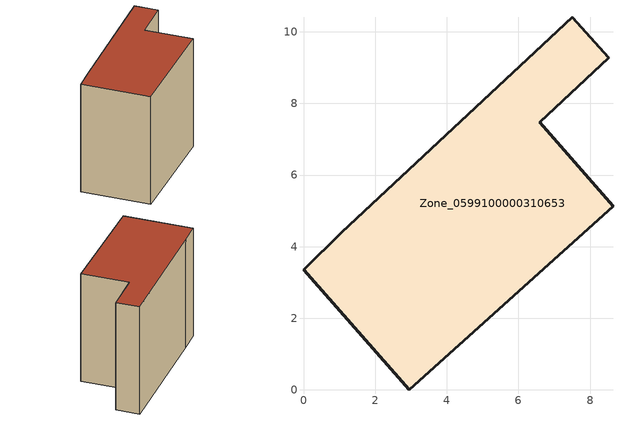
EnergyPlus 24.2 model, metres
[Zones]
Zone_0599100000310653
 floor ground (C_G): 0,3.36 1.07,4.4 7.5,10.41 8.52,9.28 6.59,7.47 8.64,5.13 2.96,0 z0
 wall outside (C_F): 8.52,9.28 7.5,10.41 1.07,4.4 0,3.36 2.96,0 8.64,5.13 6.59,7.47 8.52,9.28 z0:7.35
 roof outside (C_R): 2.96,0 8.64,5.13 6.59,7.47 8.52,9.28 7.5,10.41 1.07,4.4 0,3.36 z7.35
[BUILDING]
Pand.0599100000310653: North Axis=0; Terrain=City; Loads Convergence Tolerance Value=0.04; Temperature Convergence Tolerance Value=0.4; Solar Distribution=FullExterior; Maximum Number of Warmup Days=25; Minimum Number of Warmup Days=1
[Site:Location]
Rotterdam.The.Hague.AP_ZH_NLD Design_Conditions: Latitude=51.96; Longitude=4.45; Time Zone=1; Elevation=-4.5
[SITE:GROUNDTEMPERATURE:BUILDINGSURFACE]
18, 18, 18, 18, 18, 18, 18, 18, 18, 18, 18, 18
[MATERIAL] Thermal Absorptance=0.9; Solar Absorptance=0.7; Visible Absorptance=0.7
Name | Roughness | Thickness | Conductivity | Density | Specific Heat
G.TI.1946 | MediumSmooth | 0.15 | 1 | 540 | 1210
F.TI.1946 | Rough | 0.3 | 0.857143 | 1920 | 840
R.TI.1946 | MediumRough | 0.2 | 0.1 | 1500 | 1000
[CONSTRUCTION]
C_G: G.TI.1946
C_F: F.TI.1946
C_R: R.TI.1946
[ZONE]
Zone_0599100000310653: Type=1; Multiplier=1; Ceiling Height=Autocalculate; Volume=Autocalculate; Floor Area=autocalculate; Part of Total Floor Area=Yes
[ZONEINFILTRATION:DESIGNFLOWRATE]
Infil_Zone_0599100000310653: Zone or ZoneList or Space or SpaceList=Zone_0599100000310653; Schedule=AlwaysOn; Design Flow Rate Calculation Method=Flow/Area; Flow Rate per Floor Area=0.003; Constant Term Coefficient=1; Temperature Term Coefficient=0; Velocity Term Coefficient=0; Velocity Squared Term Coefficient=0
[HVACTEMPLATE:ZONE:IDEALLOADSAIRSYSTEM]
Zone_0599100000310653: Maximum Heating Supply Air Temperature=50; Minimum Cooling Supply Air Temperature=13; Maximum Heating Supply Air Humidity Ratio=0.0156; Minimum Cooling Supply Air Humidity Ratio=0.0077; Heating Limit=NoLimit; Cooling Limit=NoLimit; Dehumidification Control Type=ConstantSensibleHeatRatio; Cooling Sensible Heat Ratio=0.7; Dehumidification Setpoint=60; Humidification Control Type=None; Humidification Setpoint=30; Outdoor Air Method=None; Outdoor Air Flow Rate per Person=0.00944; Outdoor Air Flow Rate per Zone Floor Area=0; Outdoor Air Flow Rate per Zone=0; Demand Controlled Ventilation Type=None; Outdoor Air Economizer Type=NoEconomizer; Heat Recovery Type=None; Sensible Heat Recovery Effectiveness=0.7; Latent Heat Recovery Effectiveness=0.65
[ZONECONTROL:THERMOSTAT]
ThermostatControl_Zone_0599100000310653: Zone or ZoneList=Zone_0599100000310653; Control Type Schedule=DualSetpointControlType; Control 1=Thermostat_Zone_0599100000310653; Temperature Difference Between Cutout And Setpoint=0
[THERMOSTATSETPOINT:DUALSETPOINT]
Thermostat_Zone_0599100000310653: Heating Setpoint Temperature Schedule=HeatingSetpoint_Zone_0599100000310653; Cooling Setpoint Temperature Schedule=CoolingSetpoint_Zone_0599100000310653
[SCHEDULE:COMPACT]
HeatingSetpoint_Zone_0599100000310653: Through: 12/31, For: AllDays, Until: 24:00, 21
CoolingSetpoint_Zone_0599100000310653: Through: 12/31, For: AllDays, Until: 24:00, 24
DualSetpointControlType: Through: 12/31, For: AllDays, Until: 24:00, 4
AlwaysOn: Through: 12/31, For: AllDays, Until: 24:00, 1
